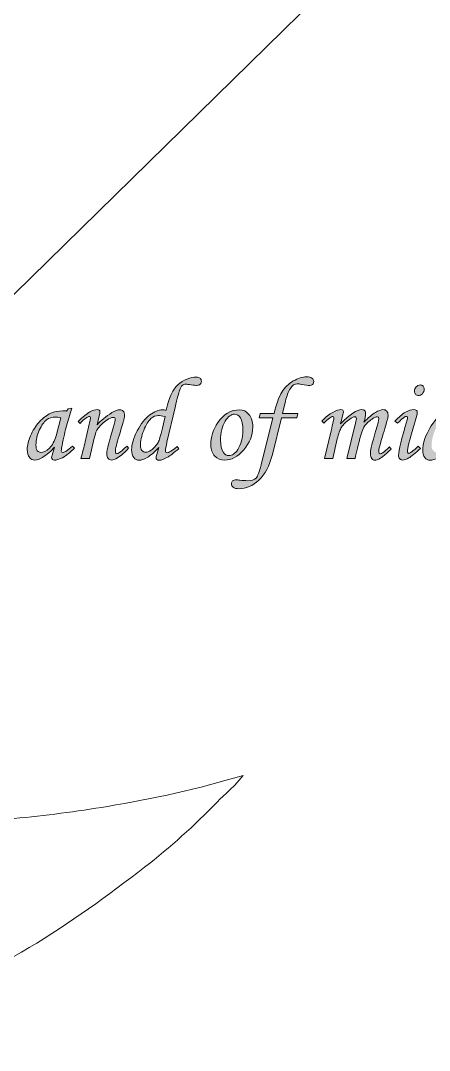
# Model space of a CAD drawing. Header units: inches. Extents: x 4138 to 127072, y -26315 to 43858.
# Drawn here: x 54582 to 55220, y 38863 to 40472 of the extents above; entities that cross this region are included whole.
import ezdxf
from ezdxf.enums import TextEntityAlignment as Align

# ---------------------------------------------------------------- set-up
doc = ezdxf.new("R2010")
doc.units = ezdxf.units.IN
doc.header["$LTSCALE"] = 50
doc.header["$MEASUREMENT"] = 0
for name, color, linetype in [('07-DIM WAL', 5, 'Continuous'), ('FORM(YOURNAME)-11', 1, 'Continuous'), ('로고', 7, 'Continuous')]:
    doc.layers.add(name, color=color, linetype=linetype)
doc.styles.add('YOURNAME', font='HY울릉도M.TTF')

# ---------------------------------------------------------------- blocks, each defined once
blk = doc.blocks.new('block 8')
at = {"true_color": 0x6d6e70}
h = blk.add_hatch(color=8, dxfattribs=at)
h.dxf.hatch_style = 2
edge = h.paths.add_edge_path()
edge.add_spline(control_points=[(73.059, -137.564), (73.059, -137.564), (73.059, -137.564), (73.145, -137.207), (73.227, -136.947), (73.306, -136.783), (73.385, -136.619), (73.487, -136.478), (73.611, -136.359), (73.736, -136.24), (73.878, -136.148), (74.039, -136.083), (74.199, -136.018), (74.349, -135.985), (74.488, -135.985), (74.561, -135.985), (74.62, -136.005), (74.664, -136.043), (74.708, -136.082), (74.73, -136.13), (74.73, -136.189), (74.73, -136.246), (74.71, -136.292), (74.669, -136.328), (74.629, -136.363), (74.574, -136.381), (74.504, -136.381), (74.459, -136.381), (74.373, -136.372), (74.248, -136.354), (74.123, -136.336), (74.038, -136.326), (73.992, -136.326), (73.927, -136.326), (73.871, -136.346), (73.822, -136.386), (73.774, -136.425), (73.727, -136.509), (73.683, -136.639), (73.654, -136.722), (73.587, -136.985), (73.483, -137.428), (73.483, -137.428), (73.094, -139.089), (73.094, -139.089), (73.048, -139.286), (73.025, -139.416), (73.025, -139.48), (73.025, -139.55), (73.052, -139.585), (73.105, -139.585), (73.138, -139.585), (73.177, -139.573), (73.221, -139.549), (73.283, -139.514), (73.404, -139.427), (73.583, -139.287), (73.583, -139.287), (73.661, -139.392), (73.661, -139.392), (73.415, -139.599), (73.233, -139.737), (73.113, -139.804), (72.949, -139.898), (72.818, -139.945), (72.723, -139.945), (72.679, -139.945), (72.643, -139.932), (72.616, -139.907), (72.588, -139.883), (72.575, -139.855), (72.575, -139.824), (72.575, -139.793), (72.585, -139.741), (72.605, -139.67), (72.605, -139.67), (72.701, -139.334), (72.701, -139.334), (72.481, -139.571), (72.298, -139.731), (72.151, -139.815), (72.004, -139.9), (71.872, -139.942), (71.755, -139.942), (71.658, -139.942), (71.577, -139.899), (71.51, -139.814), (71.445, -139.729), (71.412, -139.603), (71.412, -139.438), (71.412, -139.178), (71.501, -138.878), (71.68, -138.539), (71.859, -138.201), (72.057, -137.95), (72.276, -137.788), (72.496, -137.625), (72.696, -137.544), (72.877, -137.544), (72.917, -137.544), (72.978, -137.551), (73.059, -137.564)], knot_values=[0, 0, 0, 0, 0.0001, 0.0002, 1, 1, 1, 2, 2, 2, 3, 3, 3, 4, 4, 4, 5, 5, 5, 6, 6, 6, 7, 7, 7, 8, 8, 8, 9, 9, 9, 10, 10, 10, 11, 11, 11, 12, 12, 12, 13, 13, 13, 14, 14, 14, 15, 15, 15, 16, 16, 16, 17, 17, 17, 18, 18, 18, 19, 19, 19, 20, 20, 20, 21, 21, 21, 22, 22, 22, 23, 23, 23, 24, 24, 24, 25, 25, 25, 26, 26, 26, 27, 27, 27, 28, 28, 28, 29, 29, 29, 30, 30, 30, 31, 31, 31, 32, 32, 32, 33, 33, 33, 33], degree=3, periodic=0)
edge = h.paths.add_edge_path()
edge.add_spline(control_points=[(72.33, -137.961), (72.33, -137.961), (72.33, -137.961), (72.213, -138.058), (72.099, -138.244), (71.99, -138.521), (71.881, -138.799), (71.827, -139.04), (71.827, -139.246), (71.827, -139.34), (71.852, -139.416), (71.902, -139.476), (71.953, -139.536), (72.01, -139.565), (72.074, -139.565), (72.151, -139.565), (72.239, -139.531), (72.338, -139.463), (72.479, -139.362), (72.591, -139.239), (72.674, -139.094), (72.723, -139.003), (72.79, -138.778), (72.874, -138.42), (72.874, -138.42), (73.001, -137.866), (73.001, -137.866), (72.854, -137.833), (72.75, -137.816), (72.69, -137.816), (72.567, -137.816), (72.447, -137.865), (72.33, -137.961)], knot_values=[0, 0, 0, 0, 0.0001, 0.0002, 1, 1, 1, 2, 2, 2, 3, 3, 3, 4, 4, 4, 5, 5, 5, 6, 6, 6, 7, 7, 7, 8, 8, 8, 9, 9, 9, 10, 10, 10, 10], degree=3, periodic=0)
h = blk.add_hatch(color=8, dxfattribs=at)
h.dxf.hatch_style = 2
edge = h.paths.add_edge_path()
edge.add_spline(control_points=[(78.729, -137.137), (78.729, -137.137), (78.729, -137.137), (78.729, -137.137), (78.591, -137.723), (78.591, -137.723), (78.591, -137.723), (79.32, -137.723), (79.32, -137.723), (79.32, -137.723), (79.276, -137.918), (79.276, -137.918), (79.276, -137.918), (78.538, -137.918), (78.538, -137.918), (78.538, -137.918), (78.107, -139.673), (78.107, -139.673), (77.974, -140.206), (77.759, -140.61), (77.465, -140.885), (77.171, -141.16), (76.852, -141.297), (76.507, -141.297), (76.392, -141.297), (76.304, -141.275), (76.245, -141.23), (76.185, -141.185), (76.155, -141.13), (76.155, -141.064), (76.155, -141.007), (76.176, -140.961), (76.217, -140.928), (76.258, -140.894), (76.317, -140.877), (76.394, -140.877), (76.433, -140.877), (76.49, -140.881), (76.565, -140.89), (76.693, -140.907), (76.816, -140.915), (76.933, -140.915), (77.115, -140.915), (77.247, -140.872), (77.329, -140.788), (77.412, -140.702), (77.494, -140.494), (77.577, -140.162), (77.577, -140.162), (78.135, -137.918), (78.135, -137.918), (78.135, -137.918), (77.477, -137.918), (77.477, -137.918), (77.477, -137.918), (77.527, -137.723), (77.527, -137.723), (77.527, -137.723), (78.184, -137.723), (78.184, -137.723), (78.292, -137.265), (78.416, -136.924), (78.555, -136.7), (78.695, -136.477), (78.876, -136.3), (79.1, -136.171), (79.323, -136.042), (79.534, -135.977), (79.732, -135.977), (79.844, -135.977), (79.929, -135.999), (79.985, -136.043), (80.042, -136.087), (80.07, -136.139), (80.07, -136.2), (80.07, -136.255), (80.051, -136.3), (80.013, -136.337), (79.974, -136.374), (79.923, -136.392), (79.861, -136.392), (79.797, -136.392), (79.676, -136.373), (79.498, -136.335), (79.41, -136.316), (79.34, -136.307), (79.291, -136.307), (79.17, -136.307), (79.061, -136.382), (78.963, -136.531), (78.866, -136.681), (78.788, -136.883), (78.729, -137.137)], knot_values=[0, 0, 0, 0, 0.0001, 0.0002, 1, 1, 1, 2, 2, 2, 3, 3, 3, 4, 4, 4, 5, 5, 5, 6, 6, 6, 7, 7, 7, 8, 8, 8, 9, 9, 9, 10, 10, 10, 11, 11, 11, 12, 12, 12, 13, 13, 13, 14, 14, 14, 15, 15, 15, 16, 16, 16, 17, 17, 17, 18, 18, 18, 19, 19, 19, 20, 20, 20, 21, 21, 21, 22, 22, 22, 23, 23, 23, 24, 24, 24, 25, 25, 25, 26, 26, 26, 27, 27, 27, 28, 28, 28, 29, 29, 29, 30, 30, 30, 30], degree=3, periodic=0)
h = blk.add_hatch(color=8, dxfattribs=at)
h.dxf.hatch_style = 2
edge = h.paths.add_edge_path()
edge.add_spline(control_points=[(86.906, -137.564), (86.906, -137.564), (86.906, -137.564), (86.992, -137.207), (87.074, -136.947), (87.153, -136.783), (87.232, -136.619), (87.334, -136.478), (87.459, -136.359), (87.583, -136.24), (87.726, -136.148), (87.886, -136.083), (88.047, -136.018), (88.197, -135.985), (88.336, -135.985), (88.409, -135.985), (88.468, -136.005), (88.512, -136.043), (88.556, -136.082), (88.577, -136.13), (88.577, -136.189), (88.577, -136.246), (88.557, -136.292), (88.517, -136.328), (88.477, -136.363), (88.422, -136.381), (88.352, -136.381), (88.306, -136.381), (88.22, -136.372), (88.095, -136.354), (87.97, -136.336), (87.885, -136.326), (87.839, -136.326), (87.775, -136.326), (87.718, -136.346), (87.67, -136.386), (87.621, -136.425), (87.574, -136.509), (87.53, -136.639), (87.501, -136.722), (87.434, -136.985), (87.331, -137.428), (87.331, -137.428), (86.942, -139.089), (86.942, -139.089), (86.896, -139.286), (86.873, -139.416), (86.873, -139.48), (86.873, -139.55), (86.899, -139.585), (86.953, -139.585), (86.986, -139.585), (87.024, -139.573), (87.068, -139.549), (87.13, -139.514), (87.252, -139.427), (87.431, -139.287), (87.431, -139.287), (87.508, -139.392), (87.508, -139.392), (87.262, -139.599), (87.08, -139.737), (86.961, -139.804), (86.796, -139.898), (86.666, -139.945), (86.57, -139.945), (86.527, -139.945), (86.491, -139.932), (86.463, -139.907), (86.436, -139.883), (86.422, -139.855), (86.422, -139.824), (86.422, -139.793), (86.432, -139.741), (86.452, -139.67), (86.452, -139.67), (86.548, -139.334), (86.548, -139.334), (86.328, -139.571), (86.145, -139.731), (85.999, -139.815), (85.852, -139.9), (85.72, -139.942), (85.603, -139.942), (85.506, -139.942), (85.424, -139.899), (85.358, -139.814), (85.292, -139.729), (85.259, -139.603), (85.259, -139.438), (85.259, -139.178), (85.349, -138.878), (85.527, -138.539), (85.706, -138.201), (85.905, -137.95), (86.124, -137.788), (86.343, -137.625), (86.543, -137.544), (86.725, -137.544), (86.765, -137.544), (86.825, -137.551), (86.906, -137.564)], knot_values=[0, 0, 0, 0, 0.0001, 0.0002, 1, 1, 1, 2, 2, 2, 3, 3, 3, 4, 4, 4, 5, 5, 5, 6, 6, 6, 7, 7, 7, 8, 8, 8, 9, 9, 9, 10, 10, 10, 11, 11, 11, 12, 12, 12, 13, 13, 13, 14, 14, 14, 15, 15, 15, 16, 16, 16, 17, 17, 17, 18, 18, 18, 19, 19, 19, 20, 20, 20, 21, 21, 21, 22, 22, 22, 23, 23, 23, 24, 24, 24, 25, 25, 25, 26, 26, 26, 27, 27, 27, 28, 28, 28, 29, 29, 29, 30, 30, 30, 31, 31, 31, 32, 32, 32, 33, 33, 33, 33], degree=3, periodic=0)
edge = h.paths.add_edge_path()
edge.add_spline(control_points=[(86.177, -137.961), (86.177, -137.961), (86.177, -137.961), (86.06, -138.058), (85.947, -138.244), (85.838, -138.521), (85.729, -138.799), (85.674, -139.04), (85.674, -139.246), (85.674, -139.34), (85.699, -139.416), (85.75, -139.476), (85.8, -139.536), (85.857, -139.565), (85.921, -139.565), (85.999, -139.565), (86.087, -139.531), (86.186, -139.463), (86.327, -139.362), (86.439, -139.239), (86.521, -139.094), (86.57, -139.003), (86.638, -138.778), (86.722, -138.42), (86.722, -138.42), (86.848, -137.866), (86.848, -137.866), (86.702, -137.833), (86.598, -137.816), (86.538, -137.816), (86.415, -137.816), (86.295, -137.865), (86.177, -137.961)], knot_values=[0, 0, 0, 0, 0.0001, 0.0002, 1, 1, 1, 2, 2, 2, 3, 3, 3, 4, 4, 4, 5, 5, 5, 6, 6, 6, 7, 7, 7, 8, 8, 8, 9, 9, 9, 10, 10, 10, 10], degree=3, periodic=0)
h = blk.add_hatch(color=8, dxfattribs=at)
h.dxf.hatch_style = 2
edge = h.paths.add_edge_path()
edge.add_spline(control_points=[(84.432, -137.658), (84.432, -137.658), (84.432, -137.658), (84.583, -137.573), (84.712, -137.531), (84.818, -137.531), (84.877, -137.531), (84.921, -137.544), (84.953, -137.569), (84.983, -137.595), (84.999, -137.629), (84.999, -137.673), (84.999, -137.727), (84.94, -137.952), (84.821, -138.35), (84.627, -139.001), (84.53, -139.393), (84.53, -139.527), (84.53, -139.552), (84.537, -139.574), (84.55, -139.592), (84.562, -139.609), (84.576, -139.618), (84.591, -139.618), (84.649, -139.618), (84.8, -139.504), (85.041, -139.276), (85.041, -139.276), (85.149, -139.381), (85.149, -139.381), (84.898, -139.618), (84.714, -139.769), (84.599, -139.834), (84.483, -139.901), (84.389, -139.933), (84.316, -139.933), (84.251, -139.933), (84.201, -139.914), (84.163, -139.873), (84.125, -139.833), (84.107, -139.777), (84.107, -139.705), (84.107, -139.476), (84.244, -138.916), (84.519, -138.026), (84.532, -137.983), (84.538, -137.946), (84.538, -137.913), (84.538, -137.876), (84.522, -137.858), (84.489, -137.858), (84.452, -137.858), (84.411, -137.872), (84.364, -137.902), (84.317, -137.931), (84.213, -138.025), (84.052, -138.182), (84.052, -138.182), (83.931, -138.089), (83.931, -138.089), (84.114, -137.887), (84.281, -137.744), (84.432, -137.658)], knot_values=[0, 0, 0, 0, 0.0001, 0.0002, 1, 1, 1, 2, 2, 2, 3, 3, 3, 4, 4, 4, 5, 5, 5, 6, 6, 6, 7, 7, 7, 8, 8, 8, 9, 9, 9, 10, 10, 10, 11, 11, 11, 12, 12, 12, 13, 13, 13, 14, 14, 14, 15, 15, 15, 16, 16, 16, 17, 17, 17, 18, 18, 18, 19, 19, 19, 20, 20, 20, 20], degree=3, periodic=0)
edge = h.paths.add_edge_path()
edge.add_spline(control_points=[(84.863, -136.659), (84.863, -136.659), (84.863, -136.659), (84.863, -136.576), (84.889, -136.506), (84.943, -136.449), (84.996, -136.391), (85.059, -136.362), (85.132, -136.362), (85.189, -136.362), (85.236, -136.381), (85.272, -136.418), (85.309, -136.456), (85.327, -136.504), (85.327, -136.563), (85.327, -136.643), (85.3, -136.714), (85.244, -136.776), (85.188, -136.837), (85.125, -136.868), (85.056, -136.868), (85, -136.868), (84.955, -136.849), (84.918, -136.81), (84.881, -136.772), (84.863, -136.721), (84.863, -136.659)], knot_values=[0, 0, 0, 0, 0.0001, 0.0002, 1, 1, 1, 2, 2, 2, 3, 3, 3, 4, 4, 4, 5, 5, 5, 6, 6, 6, 7, 7, 7, 8, 8, 8, 8], degree=3, periodic=0)
h = blk.add_hatch(color=8, dxfattribs=at)
h.dxf.hatch_style = 2
edge = h.paths.add_edge_path()
edge.add_spline(control_points=[(68.604, -139.266), (68.604, -139.266), (68.604, -139.266), (68.604, -139.266), (68.692, -139.373), (68.692, -139.373), (68.483, -139.563), (68.349, -139.679), (68.29, -139.719), (68.173, -139.8), (68.062, -139.859), (67.955, -139.898), (67.886, -139.924), (67.818, -139.936), (67.751, -139.936), (67.704, -139.936), (67.668, -139.925), (67.644, -139.903), (67.62, -139.881), (67.609, -139.849), (67.609, -139.807), (67.609, -139.78), (67.616, -139.742), (67.631, -139.694), (67.631, -139.694), (67.741, -139.32), (67.741, -139.32), (67.583, -139.51), (67.395, -139.671), (67.177, -139.807), (67.043, -139.891), (66.921, -139.933), (66.809, -139.933), (66.702, -139.933), (66.621, -139.896), (66.564, -139.821), (66.487, -139.72), (66.448, -139.588), (66.448, -139.425), (66.448, -139.231), (66.5, -139.015), (66.604, -138.776), (66.707, -138.538), (66.846, -138.322), (67.02, -138.127), (67.194, -137.933), (67.378, -137.79), (67.57, -137.698), (67.719, -137.629), (67.909, -137.594), (68.142, -137.594), (68.201, -137.594), (68.26, -137.597), (68.321, -137.605), (68.321, -137.605), (68.387, -137.497), (68.387, -137.497), (68.387, -137.497), (68.568, -137.459), (68.568, -137.459), (68.568, -137.459), (68.362, -138.155), (68.362, -138.155), (68.28, -138.431), (68.202, -138.75), (68.129, -139.111), (68.088, -139.308), (68.068, -139.434), (68.068, -139.491), (68.068, -139.548), (68.091, -139.576), (68.137, -139.576), (68.166, -139.576), (68.213, -139.557), (68.277, -139.519), (68.39, -139.45), (68.5, -139.366), (68.604, -139.266)], knot_values=[0, 0, 0, 0, 0.0001, 0.0002, 1, 1, 1, 2, 2, 2, 3, 3, 3, 4, 4, 4, 5, 5, 5, 6, 6, 6, 7, 7, 7, 8, 8, 8, 9, 9, 9, 10, 10, 10, 11, 11, 11, 12, 12, 12, 13, 13, 13, 14, 14, 14, 15, 15, 15, 16, 16, 16, 17, 17, 17, 18, 18, 18, 19, 19, 19, 20, 20, 20, 21, 21, 21, 22, 22, 22, 23, 23, 23, 24, 24, 24, 25, 25, 25, 25], degree=3, periodic=0)
edge = h.paths.add_edge_path()
edge.add_spline(control_points=[(68.046, -137.918), (68.046, -137.918), (68.046, -137.918), (67.947, -137.898), (67.863, -137.888), (67.796, -137.888), (67.631, -137.888), (67.487, -137.933), (67.364, -138.024), (67.241, -138.115), (67.127, -138.278), (67.022, -138.514), (66.916, -138.749), (66.864, -138.984), (66.864, -139.219), (66.864, -139.343), (66.885, -139.433), (66.927, -139.488), (66.969, -139.543), (67.024, -139.571), (67.092, -139.571), (67.218, -139.571), (67.354, -139.502), (67.499, -139.366), (67.643, -139.229), (67.75, -139.033), (67.818, -138.776), (67.818, -138.776), (68.046, -137.918), (68.046, -137.918)], knot_values=[0, 0, 0, 0, 0.0001, 0.0002, 1, 1, 1, 2, 2, 2, 3, 3, 3, 4, 4, 4, 5, 5, 5, 6, 6, 6, 7, 7, 7, 8, 8, 8, 9, 9, 9, 9], degree=3, periodic=0)
h = blk.add_hatch(color=8, dxfattribs=at)
h.dxf.hatch_style = 2
edge = h.paths.add_edge_path()
edge.add_spline(control_points=[(71.266, -139.375), (71.266, -139.375), (71.266, -139.375), (71.097, -139.562), (70.922, -139.711), (70.741, -139.824), (70.625, -139.897), (70.53, -139.933), (70.454, -139.933), (70.385, -139.933), (70.331, -139.908), (70.292, -139.858), (70.254, -139.808), (70.235, -139.726), (70.235, -139.612), (70.235, -139.449), (70.336, -139.043), (70.54, -138.394), (70.602, -138.163), (70.633, -138.028), (70.633, -137.99), (70.633, -137.933), (70.599, -137.904), (70.532, -137.904), (70.458, -137.904), (70.364, -137.943), (70.248, -138.02), (70.076, -138.134), (69.932, -138.268), (69.817, -138.422), (69.743, -138.521), (69.682, -138.679), (69.632, -138.896), (69.632, -138.896), (69.41, -139.857), (69.41, -139.857), (69.41, -139.857), (69, -139.857), (69, -139.857), (69.077, -139.581), (69.144, -139.318), (69.201, -139.066), (69.201, -139.066), (69.445, -138.02), (69.445, -138.02), (69.455, -137.978), (69.459, -137.948), (69.459, -137.929), (69.459, -137.88), (69.441, -137.855), (69.404, -137.855), (69.375, -137.855), (69.333, -137.875), (69.278, -137.913), (69.164, -137.989), (69.058, -138.082), (68.959, -138.19), (68.959, -138.19), (68.866, -138.094), (68.866, -138.094), (69.1, -137.869), (69.287, -137.72), (69.427, -137.646), (69.566, -137.573), (69.685, -137.536), (69.784, -137.536), (69.823, -137.536), (69.853, -137.544), (69.875, -137.561), (69.897, -137.577), (69.908, -137.597), (69.908, -137.619), (69.908, -137.635), (69.904, -137.664), (69.895, -137.707), (69.895, -137.707), (69.771, -138.26), (69.771, -138.26), (69.957, -138.052), (70.191, -137.859), (70.473, -137.679), (70.623, -137.585), (70.747, -137.539), (70.844, -137.539), (70.915, -137.539), (70.971, -137.562), (71.011, -137.608), (71.051, -137.653), (71.072, -137.72), (71.072, -137.806), (71.072, -137.862), (71.063, -137.927), (71.047, -137.998), (71.018, -138.117), (70.941, -138.377), (70.817, -138.776), (70.7, -139.15), (70.642, -139.398), (70.642, -139.521), (70.642, -139.559), (70.647, -139.587), (70.658, -139.606), (70.669, -139.625), (70.685, -139.634), (70.705, -139.634), (70.758, -139.634), (70.841, -139.582), (70.955, -139.48), (71.036, -139.407), (71.116, -139.339), (71.197, -139.276), (71.197, -139.276), (71.266, -139.375), (71.266, -139.375)], knot_values=[0, 0, 0, 0, 0.0001, 0.0002, 1, 1, 1, 2, 2, 2, 3, 3, 3, 4, 4, 4, 5, 5, 5, 6, 6, 6, 7, 7, 7, 8, 8, 8, 9, 9, 9, 10, 10, 10, 11, 11, 11, 12, 12, 12, 13, 13, 13, 14, 14, 14, 15, 15, 15, 16, 16, 16, 17, 17, 17, 18, 18, 18, 19, 19, 19, 20, 20, 20, 21, 21, 21, 22, 22, 22, 23, 23, 23, 24, 24, 24, 25, 25, 25, 26, 26, 26, 27, 27, 27, 28, 28, 28, 29, 29, 29, 30, 30, 30, 31, 31, 31, 32, 32, 32, 33, 33, 33, 34, 34, 34, 35, 35, 35, 36, 36, 36, 37, 37, 37, 37], degree=3, periodic=0)
h = blk.add_hatch(color=8, dxfattribs=at)
h.dxf.hatch_style = 2
edge = h.paths.add_edge_path()
edge.add_spline(control_points=[(75.181, -139.219), (75.181, -139.219), (75.181, -139.219), (75.181, -138.834), (75.292, -138.478), (75.512, -138.152), (75.788, -137.747), (76.133, -137.544), (76.545, -137.544), (76.725, -137.544), (76.874, -137.616), (76.994, -137.759), (77.113, -137.902), (77.172, -138.101), (77.172, -138.355), (77.172, -138.762), (77.029, -139.128), (76.743, -139.451), (76.457, -139.775), (76.155, -139.936), (75.836, -139.936), (75.64, -139.936), (75.482, -139.872), (75.362, -139.744), (75.242, -139.616), (75.181, -139.441), (75.181, -139.219)], knot_values=[0, 0, 0, 0, 0.0001, 0.0002, 1, 1, 1, 2, 2, 2, 3, 3, 3, 4, 4, 4, 5, 5, 5, 6, 6, 6, 7, 7, 7, 8, 8, 8, 8], degree=3, periodic=0)
edge = h.paths.add_edge_path()
edge.add_spline(control_points=[(76.702, -138.515), (76.702, -138.515), (76.702, -138.515), (76.702, -138.24), (76.665, -138.044), (76.591, -137.927), (76.517, -137.809), (76.424, -137.751), (76.312, -137.751), (76.156, -137.751), (76.005, -137.862), (75.86, -138.085), (75.713, -138.307), (75.641, -138.615), (75.641, -139.007), (75.641, -139.245), (75.686, -139.433), (75.775, -139.571), (75.842, -139.671), (75.93, -139.722), (76.039, -139.722), (76.194, -139.722), (76.334, -139.627), (76.46, -139.436), (76.621, -139.188), (76.702, -138.881), (76.702, -138.515)], knot_values=[0, 0, 0, 0, 0.0001, 0.0002, 1, 1, 1, 2, 2, 2, 3, 3, 3, 4, 4, 4, 5, 5, 5, 6, 6, 6, 7, 7, 7, 8, 8, 8, 8], degree=3, periodic=0)
h = blk.add_hatch(color=8, dxfattribs=at)
h.dxf.hatch_style = 2
edge = h.paths.add_edge_path()
edge.add_spline(control_points=[(83.087, -137.877), (83.087, -137.877), (83.087, -137.877), (83.041, -137.877), (82.98, -137.9), (82.902, -137.946), (82.745, -138.041), (82.613, -138.158), (82.507, -138.295), (82.433, -138.39), (82.369, -138.542), (82.315, -138.749), (82.192, -139.201), (82.1, -139.571), (82.039, -139.857), (82.039, -139.857), (81.649, -139.857), (81.649, -139.857), (81.649, -139.857), (82.059, -138.177), (82.059, -138.177), (82.088, -138.056), (82.103, -137.986), (82.103, -137.968), (82.103, -137.939), (82.095, -137.916), (82.08, -137.901), (82.066, -137.885), (82.045, -137.877), (82.017, -137.877), (81.968, -137.877), (81.891, -137.916), (81.787, -137.992), (81.606, -138.123), (81.476, -138.249), (81.396, -138.371), (81.316, -138.492), (81.248, -138.678), (81.191, -138.928), (81.191, -138.928), (80.98, -139.857), (80.98, -139.857), (80.98, -139.857), (80.585, -139.857), (80.585, -139.857), (80.585, -139.857), (80.896, -138.545), (80.896, -138.545), (80.987, -138.166), (81.033, -137.959), (81.033, -137.927), (81.033, -137.884), (81.016, -137.863), (80.984, -137.863), (80.912, -137.863), (80.766, -137.968), (80.546, -138.177), (80.546, -138.177), (80.464, -138.067), (80.464, -138.067), (80.645, -137.885), (80.818, -137.752), (80.982, -137.665), (81.145, -137.579), (81.273, -137.536), (81.368, -137.536), (81.406, -137.536), (81.435, -137.544), (81.455, -137.561), (81.474, -137.577), (81.484, -137.6), (81.484, -137.629), (81.484, -137.666), (81.469, -137.737), (81.44, -137.841), (81.397, -137.995), (81.368, -138.117), (81.351, -138.207), (81.79, -137.76), (82.126, -137.536), (82.358, -137.536), (82.418, -137.536), (82.464, -137.553), (82.495, -137.585), (82.526, -137.619), (82.542, -137.671), (82.542, -137.742), (82.542, -137.819), (82.514, -137.95), (82.459, -138.135), (82.668, -137.917), (82.85, -137.763), (83.004, -137.672), (83.158, -137.582), (83.278, -137.536), (83.365, -137.536), (83.441, -137.536), (83.501, -137.558), (83.543, -137.602), (83.585, -137.646), (83.607, -137.714), (83.607, -137.806), (83.607, -137.86), (83.597, -137.926), (83.579, -138.001), (83.561, -138.076), (83.494, -138.305), (83.378, -138.688), (83.234, -139.163), (83.161, -139.446), (83.161, -139.538), (83.161, -139.6), (83.187, -139.631), (83.238, -139.631), (83.273, -139.631), (83.307, -139.62), (83.34, -139.598), (83.448, -139.521), (83.559, -139.426), (83.672, -139.312), (83.672, -139.312), (83.763, -139.411), (83.763, -139.411), (83.725, -139.442), (83.652, -139.506), (83.546, -139.604), (83.4, -139.736), (83.299, -139.818), (83.244, -139.851), (83.137, -139.914), (83.048, -139.945), (82.974, -139.945), (82.919, -139.945), (82.87, -139.918), (82.829, -139.864), (82.786, -139.81), (82.766, -139.735), (82.766, -139.639), (82.766, -139.551), (82.778, -139.448), (82.804, -139.33), (82.829, -139.212), (82.905, -138.947), (83.029, -138.534), (83.123, -138.224), (83.169, -138.036), (83.169, -137.971), (83.169, -137.908), (83.142, -137.877), (83.087, -137.877)], knot_values=[0, 0, 0, 0, 0.0001, 0.0002, 1, 1, 1, 2, 2, 2, 3, 3, 3, 4, 4, 4, 5, 5, 5, 6, 6, 6, 7, 7, 7, 8, 8, 8, 9, 9, 9, 10, 10, 10, 11, 11, 11, 12, 12, 12, 13, 13, 13, 14, 14, 14, 15, 15, 15, 16, 16, 16, 17, 17, 17, 18, 18, 18, 19, 19, 19, 20, 20, 20, 21, 21, 21, 22, 22, 22, 23, 23, 23, 24, 24, 24, 25, 25, 25, 26, 26, 26, 27, 27, 27, 28, 28, 28, 29, 29, 29, 30, 30, 30, 31, 31, 31, 32, 32, 32, 33, 33, 33, 34, 34, 34, 35, 35, 35, 36, 36, 36, 37, 37, 37, 38, 38, 38, 39, 39, 39, 40, 40, 40, 41, 41, 41, 42, 42, 42, 43, 43, 43, 44, 44, 44, 45, 45, 45, 46, 46, 46, 47, 47, 47, 48, 48, 48, 49, 49, 49, 49], degree=3, periodic=0)
at = {"lineweight": 0}
for points, knots in [([(73.583, -139.287), (73.583, -139.287), (73.661, -139.392), (73.661, -139.392), (73.415, -139.599), (73.233, -139.737), (73.113, -139.804), (72.949, -139.898), (72.818, -139.945), (72.723, -139.945), (72.679, -139.945), (72.643, -139.932), (72.616, -139.907), (72.588, -139.883), (72.575, -139.855), (72.575, -139.824), (72.575, -139.793), (72.585, -139.741), (72.605, -139.67), (72.605, -139.67), (72.701, -139.334), (72.701, -139.334), (72.481, -139.571), (72.298, -139.731), (72.151, -139.815), (72.004, -139.9), (71.872, -139.942), (71.755, -139.942), (71.658, -139.942), (71.577, -139.899), (71.51, -139.814), (71.445, -139.729), (71.412, -139.603), (71.412, -139.438), (71.412, -139.178), (71.501, -138.878), (71.68, -138.539), (71.859, -138.201), (72.057, -137.95), (72.276, -137.788), (72.496, -137.625), (72.696, -137.544), (72.877, -137.544), (72.917, -137.544), (72.978, -137.551), (73.059, -137.564), (73.145, -137.207), (73.227, -136.947), (73.306, -136.783), (73.385, -136.619), (73.487, -136.478), (73.611, -136.359), (73.736, -136.24), (73.878, -136.148), (74.039, -136.083), (74.199, -136.018), (74.349, -135.985), (74.488, -135.985), (74.561, -135.985), (74.62, -136.005), (74.664, -136.043), (74.708, -136.082), (74.73, -136.13), (74.73, -136.189), (74.73, -136.246), (74.71, -136.292), (74.669, -136.328), (74.629, -136.363), (74.574, -136.381), (74.504, -136.381), (74.459, -136.381), (74.373, -136.372), (74.248, -136.354), (74.123, -136.336), (74.038, -136.326), (73.992, -136.326), (73.927, -136.326), (73.871, -136.346), (73.822, -136.386), (73.774, -136.425), (73.727, -136.509), (73.683, -136.639), (73.654, -136.722), (73.587, -136.985), (73.483, -137.428), (73.483, -137.428), (73.094, -139.089), (73.094, -139.089), (73.048, -139.286), (73.025, -139.416), (73.025, -139.48), (73.025, -139.55), (73.052, -139.585), (73.105, -139.585), (73.138, -139.585), (73.177, -139.573), (73.221, -139.549), (73.283, -139.514), (73.404, -139.427), (73.583, -139.287)], [0, 0, 0, 0, 1, 1, 1, 2, 2, 2, 3, 3, 3, 4, 4, 4, 5, 5, 5, 6, 6, 6, 7, 7, 7, 8, 8, 8, 9, 9, 9, 10, 10, 10, 11, 11, 11, 12, 12, 12, 13, 13, 13, 14, 14, 14, 15, 15, 15, 16, 16, 16, 17, 17, 17, 18, 18, 18, 19, 19, 19, 20, 20, 20, 21, 21, 21, 22, 22, 22, 23, 23, 23, 24, 24, 24, 25, 25, 25, 26, 26, 26, 27, 27, 27, 28, 28, 28, 29, 29, 29, 30, 30, 30, 31, 31, 31, 32, 32, 32, 33, 33, 33, 33]), ([(77.527, -137.723), (77.527, -137.723), (78.184, -137.723), (78.184, -137.723), (78.292, -137.265), (78.416, -136.924), (78.555, -136.7), (78.695, -136.477), (78.876, -136.3), (79.1, -136.171), (79.323, -136.042), (79.534, -135.977), (79.732, -135.977), (79.844, -135.977), (79.929, -135.999), (79.985, -136.043), (80.042, -136.087), (80.07, -136.139), (80.07, -136.2), (80.07, -136.255), (80.051, -136.3), (80.013, -136.337), (79.974, -136.374), (79.923, -136.392), (79.861, -136.392), (79.797, -136.392), (79.676, -136.373), (79.498, -136.335), (79.41, -136.316), (79.34, -136.307), (79.291, -136.307), (79.17, -136.307), (79.061, -136.382), (78.963, -136.531), (78.866, -136.681), (78.788, -136.883), (78.729, -137.137), (78.729, -137.137), (78.591, -137.723), (78.591, -137.723), (78.591, -137.723), (79.32, -137.723), (79.32, -137.723), (79.32, -137.723), (79.276, -137.918), (79.276, -137.918), (79.276, -137.918), (78.538, -137.918), (78.538, -137.918), (78.538, -137.918), (78.107, -139.673), (78.107, -139.673), (77.974, -140.206), (77.759, -140.61), (77.465, -140.885), (77.171, -141.16), (76.852, -141.297), (76.507, -141.297), (76.392, -141.297), (76.304, -141.275), (76.245, -141.23), (76.185, -141.185), (76.155, -141.13), (76.155, -141.064), (76.155, -141.007), (76.176, -140.961), (76.217, -140.928), (76.258, -140.894), (76.317, -140.877), (76.394, -140.877), (76.433, -140.877), (76.49, -140.881), (76.565, -140.89), (76.693, -140.907), (76.816, -140.915), (76.933, -140.915), (77.115, -140.915), (77.247, -140.872), (77.329, -140.788), (77.412, -140.702), (77.494, -140.494), (77.577, -140.162), (77.577, -140.162), (78.135, -137.918), (78.135, -137.918), (78.135, -137.918), (77.477, -137.918), (77.477, -137.918), (77.477, -137.918), (77.527, -137.723), (77.527, -137.723)], [0, 0, 0, 0, 1, 1, 1, 2, 2, 2, 3, 3, 3, 4, 4, 4, 5, 5, 5, 6, 6, 6, 7, 7, 7, 8, 8, 8, 9, 9, 9, 10, 10, 10, 11, 11, 11, 12, 12, 12, 13, 13, 13, 14, 14, 14, 15, 15, 15, 16, 16, 16, 17, 17, 17, 18, 18, 18, 19, 19, 19, 20, 20, 20, 21, 21, 21, 22, 22, 22, 23, 23, 23, 24, 24, 24, 25, 25, 25, 26, 26, 26, 27, 27, 27, 28, 28, 28, 29, 29, 29, 30, 30, 30, 30]), ([(87.431, -139.287), (87.431, -139.287), (87.508, -139.392), (87.508, -139.392), (87.262, -139.599), (87.08, -139.737), (86.961, -139.804), (86.796, -139.898), (86.666, -139.945), (86.57, -139.945), (86.527, -139.945), (86.491, -139.932), (86.463, -139.907), (86.436, -139.883), (86.422, -139.855), (86.422, -139.824), (86.422, -139.793), (86.432, -139.741), (86.452, -139.67), (86.452, -139.67), (86.548, -139.334), (86.548, -139.334), (86.328, -139.571), (86.145, -139.731), (85.999, -139.815), (85.852, -139.9), (85.72, -139.942), (85.603, -139.942), (85.506, -139.942), (85.424, -139.899), (85.358, -139.814), (85.292, -139.729), (85.259, -139.603), (85.259, -139.438), (85.259, -139.178), (85.349, -138.878), (85.527, -138.539), (85.706, -138.201), (85.905, -137.95), (86.124, -137.788), (86.343, -137.625), (86.543, -137.544), (86.725, -137.544), (86.765, -137.544), (86.825, -137.551), (86.906, -137.564), (86.992, -137.207), (87.074, -136.947), (87.153, -136.783), (87.232, -136.619), (87.334, -136.478), (87.459, -136.359), (87.583, -136.24), (87.726, -136.148), (87.886, -136.083), (88.047, -136.018), (88.197, -135.985), (88.336, -135.985), (88.409, -135.985), (88.468, -136.005), (88.512, -136.043), (88.556, -136.082), (88.577, -136.13), (88.577, -136.189), (88.577, -136.246), (88.557, -136.292), (88.517, -136.328), (88.477, -136.363), (88.422, -136.381), (88.352, -136.381), (88.306, -136.381), (88.22, -136.372), (88.095, -136.354), (87.97, -136.336), (87.885, -136.326), (87.839, -136.326), (87.775, -136.326), (87.718, -136.346), (87.67, -136.386), (87.621, -136.425), (87.574, -136.509), (87.53, -136.639), (87.501, -136.722), (87.434, -136.985), (87.331, -137.428), (87.331, -137.428), (86.942, -139.089), (86.942, -139.089), (86.896, -139.286), (86.873, -139.416), (86.873, -139.48), (86.873, -139.55), (86.899, -139.585), (86.953, -139.585), (86.986, -139.585), (87.024, -139.573), (87.068, -139.549), (87.13, -139.514), (87.252, -139.427), (87.431, -139.287)], [0, 0, 0, 0, 1, 1, 1, 2, 2, 2, 3, 3, 3, 4, 4, 4, 5, 5, 5, 6, 6, 6, 7, 7, 7, 8, 8, 8, 9, 9, 9, 10, 10, 10, 11, 11, 11, 12, 12, 12, 13, 13, 13, 14, 14, 14, 15, 15, 15, 16, 16, 16, 17, 17, 17, 18, 18, 18, 19, 19, 19, 20, 20, 20, 21, 21, 21, 22, 22, 22, 23, 23, 23, 24, 24, 24, 25, 25, 25, 26, 26, 26, 27, 27, 27, 28, 28, 28, 29, 29, 29, 30, 30, 30, 31, 31, 31, 32, 32, 32, 33, 33, 33, 33]), ([(85.132, -136.362), (85.189, -136.362), (85.236, -136.381), (85.272, -136.418), (85.309, -136.456), (85.327, -136.504), (85.327, -136.563), (85.327, -136.643), (85.3, -136.714), (85.244, -136.776), (85.188, -136.837), (85.125, -136.868), (85.056, -136.868), (85, -136.868), (84.955, -136.849), (84.918, -136.81), (84.881, -136.772), (84.863, -136.721), (84.863, -136.659), (84.863, -136.576), (84.889, -136.506), (84.943, -136.449), (84.996, -136.391), (85.059, -136.362), (85.132, -136.362)], [0, 0, 0, 0, 1, 1, 1, 2, 2, 2, 3, 3, 3, 4, 4, 4, 5, 5, 5, 6, 6, 6, 7, 7, 7, 8, 8, 8, 8]), ([(68.387, -137.497), (68.387, -137.497), (68.568, -137.459), (68.568, -137.459), (68.568, -137.459), (68.362, -138.155), (68.362, -138.155), (68.28, -138.431), (68.202, -138.75), (68.129, -139.111), (68.088, -139.308), (68.068, -139.434), (68.068, -139.491), (68.068, -139.548), (68.091, -139.576), (68.137, -139.576), (68.166, -139.576), (68.213, -139.557), (68.277, -139.519), (68.39, -139.45), (68.5, -139.366), (68.604, -139.266), (68.604, -139.266), (68.692, -139.373), (68.692, -139.373), (68.483, -139.563), (68.349, -139.679), (68.29, -139.719), (68.173, -139.8), (68.062, -139.859), (67.955, -139.898), (67.886, -139.924), (67.818, -139.936), (67.751, -139.936), (67.704, -139.936), (67.668, -139.925), (67.644, -139.903), (67.62, -139.881), (67.609, -139.849), (67.609, -139.807), (67.609, -139.78), (67.616, -139.742), (67.631, -139.694), (67.631, -139.694), (67.741, -139.32), (67.741, -139.32), (67.583, -139.51), (67.395, -139.671), (67.177, -139.807), (67.043, -139.891), (66.921, -139.933), (66.809, -139.933), (66.702, -139.933), (66.621, -139.896), (66.564, -139.821), (66.487, -139.72), (66.448, -139.588), (66.448, -139.425), (66.448, -139.231), (66.5, -139.015), (66.604, -138.776), (66.707, -138.538), (66.846, -138.322), (67.02, -138.127), (67.194, -137.933), (67.378, -137.79), (67.57, -137.698), (67.719, -137.629), (67.909, -137.594), (68.142, -137.594), (68.201, -137.594), (68.26, -137.597), (68.321, -137.605), (68.321, -137.605), (68.387, -137.497), (68.387, -137.497)], [0, 0, 0, 0, 1, 1, 1, 2, 2, 2, 3, 3, 3, 4, 4, 4, 5, 5, 5, 6, 6, 6, 7, 7, 7, 8, 8, 8, 9, 9, 9, 10, 10, 10, 11, 11, 11, 12, 12, 12, 13, 13, 13, 14, 14, 14, 15, 15, 15, 16, 16, 16, 17, 17, 17, 18, 18, 18, 19, 19, 19, 20, 20, 20, 21, 21, 21, 22, 22, 22, 23, 23, 23, 24, 24, 24, 25, 25, 25, 25]), ([(68.959, -138.19), (68.959, -138.19), (68.866, -138.094), (68.866, -138.094), (69.1, -137.869), (69.287, -137.72), (69.427, -137.646), (69.566, -137.573), (69.685, -137.536), (69.784, -137.536), (69.823, -137.536), (69.853, -137.544), (69.875, -137.561), (69.897, -137.577), (69.908, -137.597), (69.908, -137.619), (69.908, -137.635), (69.904, -137.664), (69.895, -137.707), (69.895, -137.707), (69.771, -138.26), (69.771, -138.26), (69.957, -138.052), (70.191, -137.859), (70.473, -137.679), (70.623, -137.585), (70.747, -137.539), (70.844, -137.539), (70.915, -137.539), (70.971, -137.562), (71.011, -137.608), (71.051, -137.653), (71.072, -137.72), (71.072, -137.806), (71.072, -137.862), (71.063, -137.927), (71.047, -137.998), (71.018, -138.117), (70.941, -138.377), (70.817, -138.776), (70.7, -139.15), (70.642, -139.398), (70.642, -139.521), (70.642, -139.559), (70.647, -139.587), (70.658, -139.606), (70.669, -139.625), (70.685, -139.634), (70.705, -139.634), (70.758, -139.634), (70.841, -139.582), (70.955, -139.48), (71.036, -139.407), (71.116, -139.339), (71.197, -139.276), (71.197, -139.276), (71.266, -139.375), (71.266, -139.375), (71.097, -139.562), (70.922, -139.711), (70.741, -139.824), (70.625, -139.897), (70.53, -139.933), (70.454, -139.933), (70.385, -139.933), (70.331, -139.908), (70.292, -139.858), (70.254, -139.808), (70.235, -139.726), (70.235, -139.612), (70.235, -139.449), (70.336, -139.043), (70.54, -138.394), (70.602, -138.163), (70.633, -138.028), (70.633, -137.99), (70.633, -137.933), (70.599, -137.904), (70.532, -137.904), (70.458, -137.904), (70.364, -137.943), (70.248, -138.02), (70.076, -138.134), (69.932, -138.268), (69.817, -138.422), (69.743, -138.521), (69.682, -138.679), (69.632, -138.896), (69.632, -138.896), (69.41, -139.857), (69.41, -139.857), (69.41, -139.857), (69, -139.857), (69, -139.857), (69.077, -139.581), (69.144, -139.318), (69.201, -139.066), (69.201, -139.066), (69.445, -138.02), (69.445, -138.02), (69.455, -137.978), (69.459, -137.948), (69.459, -137.929), (69.459, -137.88), (69.441, -137.855), (69.404, -137.855), (69.375, -137.855), (69.333, -137.875), (69.278, -137.913), (69.164, -137.989), (69.058, -138.082), (68.959, -138.19)], [0, 0, 0, 0, 1, 1, 1, 2, 2, 2, 3, 3, 3, 4, 4, 4, 5, 5, 5, 6, 6, 6, 7, 7, 7, 8, 8, 8, 9, 9, 9, 10, 10, 10, 11, 11, 11, 12, 12, 12, 13, 13, 13, 14, 14, 14, 15, 15, 15, 16, 16, 16, 17, 17, 17, 18, 18, 18, 19, 19, 19, 20, 20, 20, 21, 21, 21, 22, 22, 22, 23, 23, 23, 24, 24, 24, 25, 25, 25, 26, 26, 26, 27, 27, 27, 28, 28, 28, 29, 29, 29, 30, 30, 30, 31, 31, 31, 32, 32, 32, 33, 33, 33, 34, 34, 34, 35, 35, 35, 36, 36, 36, 37, 37, 37, 37]), ([(76.545, -137.544), (76.725, -137.544), (76.874, -137.616), (76.994, -137.759), (77.113, -137.902), (77.172, -138.101), (77.172, -138.355), (77.172, -138.762), (77.029, -139.128), (76.743, -139.451), (76.457, -139.775), (76.155, -139.936), (75.836, -139.936), (75.64, -139.936), (75.482, -139.872), (75.362, -139.744), (75.242, -139.616), (75.181, -139.441), (75.181, -139.219), (75.181, -138.834), (75.292, -138.478), (75.512, -138.152), (75.788, -137.747), (76.133, -137.544), (76.545, -137.544)], [0, 0, 0, 0, 1, 1, 1, 2, 2, 2, 3, 3, 3, 4, 4, 4, 5, 5, 5, 6, 6, 6, 7, 7, 7, 8, 8, 8, 8]), ([(80.546, -138.177), (80.546, -138.177), (80.464, -138.067), (80.464, -138.067), (80.645, -137.885), (80.818, -137.752), (80.982, -137.665), (81.145, -137.579), (81.273, -137.536), (81.368, -137.536), (81.406, -137.536), (81.435, -137.544), (81.455, -137.561), (81.474, -137.577), (81.484, -137.6), (81.484, -137.629), (81.484, -137.666), (81.469, -137.737), (81.44, -137.841), (81.397, -137.995), (81.368, -138.117), (81.351, -138.207), (81.79, -137.76), (82.126, -137.536), (82.358, -137.536), (82.418, -137.536), (82.464, -137.553), (82.495, -137.585), (82.526, -137.619), (82.542, -137.671), (82.542, -137.742), (82.542, -137.819), (82.514, -137.95), (82.459, -138.135), (82.668, -137.917), (82.85, -137.763), (83.004, -137.672), (83.158, -137.582), (83.278, -137.536), (83.365, -137.536), (83.441, -137.536), (83.501, -137.558), (83.543, -137.602), (83.585, -137.646), (83.607, -137.714), (83.607, -137.806), (83.607, -137.86), (83.597, -137.926), (83.579, -138.001), (83.561, -138.076), (83.494, -138.305), (83.378, -138.688), (83.234, -139.163), (83.161, -139.446), (83.161, -139.538), (83.161, -139.6), (83.187, -139.631), (83.238, -139.631), (83.273, -139.631), (83.307, -139.62), (83.34, -139.598), (83.448, -139.521), (83.559, -139.426), (83.672, -139.312), (83.672, -139.312), (83.763, -139.411), (83.763, -139.411), (83.725, -139.442), (83.652, -139.506), (83.546, -139.604), (83.4, -139.736), (83.299, -139.818), (83.244, -139.851), (83.137, -139.914), (83.048, -139.945), (82.974, -139.945), (82.919, -139.945), (82.87, -139.918), (82.829, -139.864), (82.786, -139.81), (82.766, -139.735), (82.766, -139.639), (82.766, -139.551), (82.778, -139.448), (82.804, -139.33), (82.829, -139.212), (82.905, -138.947), (83.029, -138.534), (83.123, -138.224), (83.169, -138.036), (83.169, -137.971), (83.169, -137.908), (83.142, -137.877), (83.087, -137.877), (83.041, -137.877), (82.98, -137.9), (82.902, -137.946), (82.745, -138.041), (82.613, -138.158), (82.507, -138.295), (82.433, -138.39), (82.369, -138.542), (82.315, -138.749), (82.192, -139.201), (82.1, -139.571), (82.039, -139.857), (82.039, -139.857), (81.649, -139.857), (81.649, -139.857), (81.649, -139.857), (82.059, -138.177), (82.059, -138.177), (82.088, -138.056), (82.103, -137.986), (82.103, -137.968), (82.103, -137.939), (82.095, -137.916), (82.08, -137.901), (82.066, -137.885), (82.045, -137.877), (82.017, -137.877), (81.968, -137.877), (81.891, -137.916), (81.787, -137.992), (81.606, -138.123), (81.476, -138.249), (81.396, -138.371), (81.316, -138.492), (81.248, -138.678), (81.191, -138.928), (81.191, -138.928), (80.98, -139.857), (80.98, -139.857), (80.98, -139.857), (80.585, -139.857), (80.585, -139.857), (80.585, -139.857), (80.896, -138.545), (80.896, -138.545), (80.987, -138.166), (81.033, -137.959), (81.033, -137.927), (81.033, -137.884), (81.016, -137.863), (80.984, -137.863), (80.912, -137.863), (80.766, -137.968), (80.546, -138.177)], [0, 0, 0, 0, 1, 1, 1, 2, 2, 2, 3, 3, 3, 4, 4, 4, 5, 5, 5, 6, 6, 6, 7, 7, 7, 8, 8, 8, 9, 9, 9, 10, 10, 10, 11, 11, 11, 12, 12, 12, 13, 13, 13, 14, 14, 14, 15, 15, 15, 16, 16, 16, 17, 17, 17, 18, 18, 18, 19, 19, 19, 20, 20, 20, 21, 21, 21, 22, 22, 22, 23, 23, 23, 24, 24, 24, 25, 25, 25, 26, 26, 26, 27, 27, 27, 28, 28, 28, 29, 29, 29, 30, 30, 30, 31, 31, 31, 32, 32, 32, 33, 33, 33, 34, 34, 34, 35, 35, 35, 36, 36, 36, 37, 37, 37, 38, 38, 38, 39, 39, 39, 40, 40, 40, 41, 41, 41, 42, 42, 42, 43, 43, 43, 44, 44, 44, 45, 45, 45, 46, 46, 46, 47, 47, 47, 48, 48, 48, 49, 49, 49, 49]), ([(84.052, -138.182), (84.052, -138.182), (83.931, -138.089), (83.931, -138.089), (84.114, -137.887), (84.281, -137.744), (84.432, -137.658), (84.583, -137.573), (84.712, -137.531), (84.818, -137.531), (84.877, -137.531), (84.921, -137.544), (84.953, -137.569), (84.983, -137.595), (84.999, -137.629), (84.999, -137.673), (84.999, -137.727), (84.94, -137.952), (84.821, -138.35), (84.627, -139.001), (84.53, -139.393), (84.53, -139.527), (84.53, -139.552), (84.537, -139.574), (84.55, -139.592), (84.562, -139.609), (84.576, -139.618), (84.591, -139.618), (84.649, -139.618), (84.8, -139.504), (85.041, -139.276), (85.041, -139.276), (85.149, -139.381), (85.149, -139.381), (84.898, -139.618), (84.714, -139.769), (84.599, -139.834), (84.483, -139.901), (84.389, -139.933), (84.316, -139.933), (84.251, -139.933), (84.201, -139.914), (84.163, -139.873), (84.125, -139.833), (84.107, -139.777), (84.107, -139.705), (84.107, -139.476), (84.244, -138.916), (84.519, -138.026), (84.532, -137.983), (84.538, -137.946), (84.538, -137.913), (84.538, -137.876), (84.522, -137.858), (84.489, -137.858), (84.452, -137.858), (84.411, -137.872), (84.364, -137.902), (84.317, -137.931), (84.213, -138.025), (84.052, -138.182)], [0, 0, 0, 0, 1, 1, 1, 2, 2, 2, 3, 3, 3, 4, 4, 4, 5, 5, 5, 6, 6, 6, 7, 7, 7, 8, 8, 8, 9, 9, 9, 10, 10, 10, 11, 11, 11, 12, 12, 12, 13, 13, 13, 14, 14, 14, 15, 15, 15, 16, 16, 16, 17, 17, 17, 18, 18, 18, 19, 19, 19, 20, 20, 20, 20]), ([(68.046, -137.918), (67.947, -137.898), (67.863, -137.888), (67.796, -137.888), (67.631, -137.888), (67.487, -137.933), (67.364, -138.024), (67.241, -138.115), (67.127, -138.278), (67.022, -138.514), (66.916, -138.749), (66.864, -138.984), (66.864, -139.219), (66.864, -139.343), (66.885, -139.433), (66.927, -139.488), (66.969, -139.543), (67.024, -139.571), (67.092, -139.571), (67.218, -139.571), (67.354, -139.502), (67.499, -139.366), (67.643, -139.229), (67.75, -139.033), (67.818, -138.776), (67.818, -138.776), (68.046, -137.918), (68.046, -137.918)], [0, 0, 0, 0, 1, 1, 1, 2, 2, 2, 3, 3, 3, 4, 4, 4, 5, 5, 5, 6, 6, 6, 7, 7, 7, 8, 8, 8, 9, 9, 9, 9]), ([(73.001, -137.866), (72.854, -137.833), (72.75, -137.816), (72.69, -137.816), (72.567, -137.816), (72.447, -137.865), (72.33, -137.961), (72.213, -138.058), (72.099, -138.244), (71.99, -138.521), (71.881, -138.799), (71.827, -139.04), (71.827, -139.246), (71.827, -139.34), (71.852, -139.416), (71.902, -139.476), (71.953, -139.536), (72.01, -139.565), (72.074, -139.565), (72.151, -139.565), (72.239, -139.531), (72.338, -139.463), (72.479, -139.362), (72.591, -139.239), (72.674, -139.094), (72.723, -139.003), (72.79, -138.778), (72.874, -138.42), (72.874, -138.42), (73.001, -137.866), (73.001, -137.866)], [0, 0, 0, 0, 1, 1, 1, 2, 2, 2, 3, 3, 3, 4, 4, 4, 5, 5, 5, 6, 6, 6, 7, 7, 7, 8, 8, 8, 9, 9, 9, 10, 10, 10, 10]), ([(76.312, -137.751), (76.156, -137.751), (76.005, -137.862), (75.86, -138.085), (75.713, -138.307), (75.641, -138.615), (75.641, -139.007), (75.641, -139.245), (75.686, -139.433), (75.775, -139.571), (75.842, -139.671), (75.93, -139.722), (76.039, -139.722), (76.194, -139.722), (76.334, -139.627), (76.46, -139.436), (76.621, -139.188), (76.702, -138.881), (76.702, -138.515), (76.702, -138.24), (76.665, -138.044), (76.591, -137.927), (76.517, -137.809), (76.424, -137.751), (76.312, -137.751)], [0, 0, 0, 0, 1, 1, 1, 2, 2, 2, 3, 3, 3, 4, 4, 4, 5, 5, 5, 6, 6, 6, 7, 7, 7, 8, 8, 8, 8])]:
    blk.add_open_spline(points, degree=3, knots=knots, dxfattribs=at)
blk = doc.blocks.new('block 6')
blk.add_blockref('block 8', (0, 0))
blk = doc.blocks.new('FORM-PLAN')
at = {"layer": 'Defpoints', "color": 158}
blk.add_line((10555.8, 53115.2), (1345.8, 44093.4), dxfattribs=at)
at = {"layer": '로고', "lineweight": 0}
blk.add_open_spline([(7665.9, 47552.7), (7828.5, 47568.3), (7990.8, 47589.3), (8152.1, 47615.9), (8389.9, 47655.1), (8626.2, 47707.2), (8858.5, 47777.4), (8829.2, 47734.6), (8756.1, 47673.2), (8724.5, 47640.3), (8605.3, 47516.5), (8479.1, 47402.8), (8345.4, 47299.3), (7969.8, 47008.6), (7537.6, 46710.8), (7092.6, 46588.9), (6624.9, 46460.9), (6146.6, 46562.8), (5678.7, 46622), (5193, 46683.5), (4704.6, 46722.8), (4215.3, 46727.5), (4065.4, 46729.1), (3915.4, 46726.3), (3765.6, 46719.8), (3670.9, 46715.5), (3409.6, 46747.7), (3333.4, 46685.2), (3528.3, 46845.3), (3755.8, 46960.4), (3975.1, 47069.6), (4061.4, 47112.7), (4148.3, 47152.8), (4235.8, 47190)], degree=3, knots=[3.546479, 3.546479, 3.546479, 3.546479, 4, 4, 4, 5, 5, 5, 6, 6, 6, 7, 7, 7, 8, 8, 8, 9, 9, 9, 10, 10, 10, 11, 11, 11, 12, 12, 12, 13, 13, 13, 13.152029, 13.152029, 13.152029, 13.152029], dxfattribs=at)
at = {"layer": '로고', "lineweight": 0, "xscale": 109.4671147061438, "yscale": 109.4671147061438, "zscale": 109.4671147061438}
blk.add_blockref('block 6', (460.9, 64737.8), dxfattribs=at)
at = {"layer": 'FORM(YOURNAME)-11', "color": 3, "style": 'YOURNAME'}
for tag, height, p in [('1', 450.5, (9905.3, 18187.7)), ('2', 450.5, (9905.3, 17544.1)), ('3', 450.5, (9905.3, 16257)), ('4', 450.5, (9905.3, 14326.3)), ('5', 514.9, (9905.3, 12009.4)), ('6', 514.9, (9905.3, 9756.9)), ('7', 514.9, (9905.3, 7504.4)), ('8', 514.9, (9905.3, 5251.9)), ('9', 514.9, (9905.3, 2999.4)), ('10', 514.9, (5655, 811.3)), ('11', 514.9, (9905.3, 746.9)), ('12', 514.9, (5655, -1441.2)), ('13', 514.9, (9905.3, -1441.2))]:
    blk.add_attdef(tag, text='', height=height, dxfattribs=at).set_placement(p, align=Align.MIDDLE_RIGHT)

msp = doc.modelspace()

# ---------------------------------------------------------------- block references
at = {"layer": '07-DIM WAL', "xscale": 0.3, "yscale": 0.3, "zscale": 0.3}
msp.add_blockref('FORM-PLAN', (52271.7, 24959.4), dxfattribs=at)

doc.saveas('drawing.dxf')
